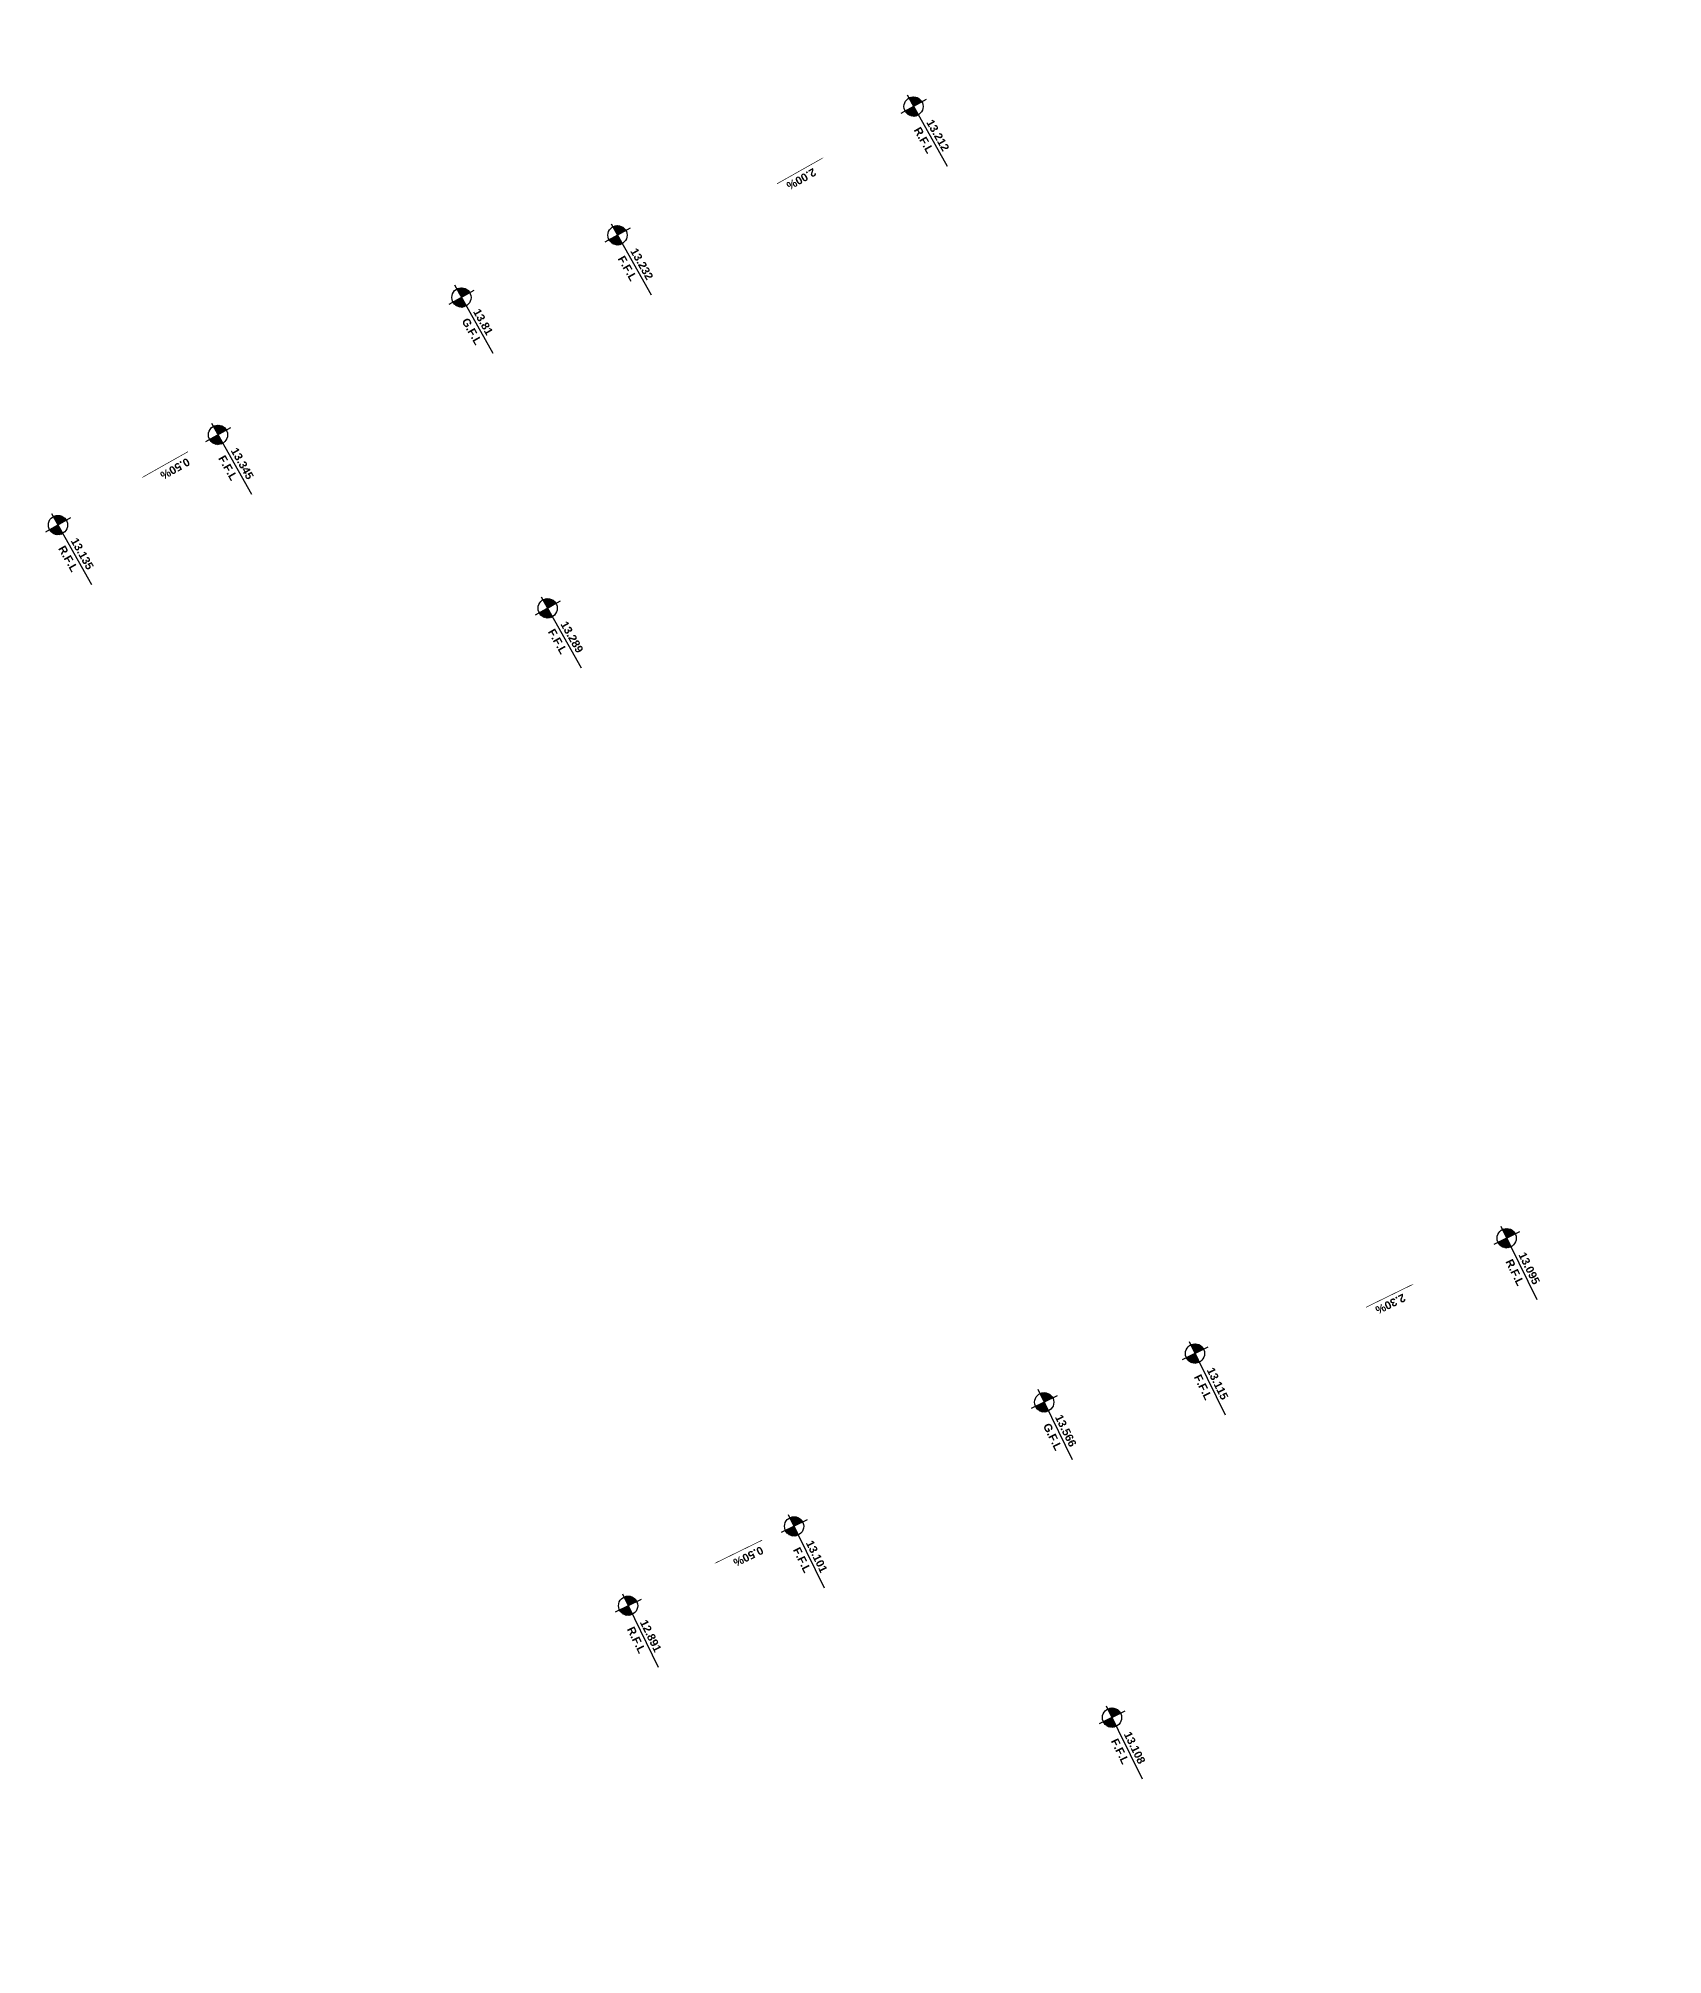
# Model space of a CAD drawing. Extents: x 406735 to 407516, y 2905844 to 2906372.
# Drawn here: x 407072 to 407122.7, y 2906042.1 to 2906102 of the extents above; entities that cross this region are included whole.
import ezdxf
from ezdxf.enums import TextEntityAlignment as Align

# ---------------------------------------------------------------- set-up
doc = ezdxf.new("R2010")
doc.units = 0
doc.layers.add('L-ANNO-TEXT', color=50, linetype='Continuous')
doc.styles.add('DIM-2_$0$DIM&GRADING 44$0$EN-SB', font='swissb.ttf')
pattern_1 = [(270, (1.7411, 29.953865), (0.01875, -2e-18), [])]
pattern_2 = [(270, (0.700978, 19.924384), (0.01875, -2e-18), [])]
pattern_3 = [(270, (-1e-10, 5.991205), (0.01875, -2e-18), [])]
pattern_4 = [(270, (-9e-11, 0.251486), (0.01875, -2e-18), [])]
pattern_5 = [(270, (0, 14.721613), (0.01875, -2e-18), [])]
pattern_6 = [(270, (9.780362, 12.299384), (0.01875, -2e-18), [])]
pattern_7 = [(270, (1.740795, 29.951807), (0.01875, -2e-18), [])]
pattern_8 = [(270, (0.700978, 19.624384), (0.01875, -2e-18), [])]
pattern_9 = [(270, (0.049283, 6.000416), (0.01875, -2e-18), [])]
pattern_10 = [(270, (-6.2e-05, 0.253572), (0.01875, -2e-18), [])]

# ---------------------------------------------------------------- blocks, each defined once
blk = doc.blocks.new('*U11')
h = blk.add_hatch()
h.set_pattern_fill('ANSI31', color=256, scale=0.15, angle=225, style=0)
h.set_pattern_definition(pattern_1)
edge = h.paths.add_edge_path()
edge.add_line((1.441, 29.954), (1.741, 29.954))
edge.add_line((1.741, 29.954), (1.741, 30.254))
edge.add_ellipse((1.741, 29.954), major_axis=(-0.212, -0.212), ratio=1, start_angle=225, end_angle=315)
h = blk.add_hatch()
h.set_pattern_fill('ANSI31', color=256, scale=0.15, angle=225, style=0)
h.set_pattern_definition(pattern_1)
edge = h.paths.add_edge_path()
edge.add_ellipse((1.741, 29.954), major_axis=(-0.212, -0.212), ratio=1, start_angle=45, end_angle=135)
edge.add_line((2.041, 29.954), (1.741, 29.954))
edge.add_line((1.741, 29.954), (1.741, 29.654))
h = blk.add_hatch()
h.set_pattern_fill('ANSI31', color=256, scale=0.15, angle=225, style=0)
h.set_pattern_definition(pattern_2)
edge = h.paths.add_edge_path()
edge.add_line((0.401, 19.924), (0.701, 19.924))
edge.add_line((0.701, 19.924), (0.701, 20.224))
edge.add_ellipse((0.701, 19.924), major_axis=(-0.212, -0.212), ratio=1, start_angle=225, end_angle=315)
h = blk.add_hatch()
h.set_pattern_fill('ANSI31', color=256, scale=0.15, angle=225, style=0)
h.set_pattern_definition(pattern_2)
edge = h.paths.add_edge_path()
edge.add_ellipse((0.701, 19.924), major_axis=(-0.212, -0.212), ratio=1, start_angle=45, end_angle=135)
edge.add_line((1.001, 19.924), (0.701, 19.924))
edge.add_line((0.701, 19.924), (0.701, 19.624))
h = blk.add_hatch()
h.set_pattern_fill('ANSI31', color=256, scale=0.15, angle=225, style=0)
h.set_pattern_definition(pattern_5)
edge = h.paths.add_edge_path()
edge.add_line((-0.3, 14.722), (0, 14.722))
edge.add_line((0, 14.722), (0, 15.022))
edge.add_ellipse((0, 14.722), major_axis=(-0.212, -0.212), ratio=1, start_angle=225, end_angle=315)
h = blk.add_hatch()
h.set_pattern_fill('ANSI31', color=256, scale=0.15, angle=225, style=0)
h.set_pattern_definition(pattern_5)
edge = h.paths.add_edge_path()
edge.add_ellipse((0, 14.722), major_axis=(-0.212, -0.212), ratio=1, start_angle=45, end_angle=135)
edge.add_line((0.3, 14.722), (0, 14.722))
edge.add_line((0, 14.722), (0, 14.422))
h = blk.add_hatch()
h.set_pattern_fill('ANSI31', color=256, scale=0.15, angle=225, style=0)
h.set_pattern_definition(pattern_6)
edge = h.paths.add_edge_path()
edge.add_line((9.48, 12.299), (9.78, 12.299))
edge.add_line((9.78, 12.299), (9.78, 12.599))
edge.add_ellipse((9.78, 12.299), major_axis=(-0.212, -0.212), ratio=1, start_angle=225, end_angle=315)
h = blk.add_hatch()
h.set_pattern_fill('ANSI31', color=256, scale=0.15, angle=225, style=0)
h.set_pattern_definition(pattern_6)
edge = h.paths.add_edge_path()
edge.add_ellipse((9.78, 12.299), major_axis=(-0.212, -0.212), ratio=1, start_angle=45, end_angle=135)
edge.add_line((10.08, 12.299), (9.78, 12.299))
edge.add_line((9.78, 12.299), (9.78, 11.999))
h = blk.add_hatch()
h.set_pattern_fill('ANSI31', color=256, scale=0.15, angle=225, style=0)
h.set_pattern_definition(pattern_3)
edge = h.paths.add_edge_path()
edge.add_line((-0.3, 5.991), (0, 5.991))
edge.add_line((0, 5.991), (0, 6.291))
edge.add_ellipse((0, 5.991), major_axis=(-0.212, -0.212), ratio=1, start_angle=225, end_angle=315)
h = blk.add_hatch()
h.set_pattern_fill('ANSI31', color=256, scale=0.15, angle=225, style=0)
h.set_pattern_definition(pattern_3)
edge = h.paths.add_edge_path()
edge.add_ellipse((0, 5.991), major_axis=(-0.212, -0.212), ratio=1, start_angle=45, end_angle=135)
edge.add_line((0.3, 5.991), (0, 5.991))
edge.add_line((0, 5.991), (0, 5.691))
h = blk.add_hatch()
h.set_pattern_fill('ANSI31', color=256, scale=0.15, angle=225, style=0)
h.set_pattern_definition(pattern_4)
edge = h.paths.add_edge_path()
edge.add_line((-0.3, 0.251), (0, 0.251))
edge.add_line((0, 0.251), (0, 0.551))
edge.add_ellipse((0, 0.251), major_axis=(-0.212, -0.212), ratio=1, start_angle=225, end_angle=315)
h = blk.add_hatch()
h.set_pattern_fill('ANSI31', color=256, scale=0.15, angle=225, style=0)
h.set_pattern_definition(pattern_4)
edge = h.paths.add_edge_path()
edge.add_ellipse((0, 0.251), major_axis=(-0.212, -0.212), ratio=1, start_angle=45, end_angle=135)
edge.add_line((0.3, 0.251), (0, 0.251))
edge.add_line((0, 0.251), (0, -0.049))
for p, q in [((1.329, 29.954, 0), (3.876, 29.954, 0)), ((1.741, 30.404, 0), (1.741, 29.504, 0)), ((0.701, 20.374, 0), (0.701, 19.474, 0)), ((0.288, 19.924, 0), (2.836, 19.924, 0)), ((0, 15.172, 0), (0, 14.272, 0)), ((-0.45, 14.722, 0), (1.995, 14.722, 0)), ((9.78, 12.749, 0), (9.78, 11.849, 0)), ((9.368, 12.299, 0), (11.915, 12.299, 0)), ((-0.413, 5.991, 0), (2.135, 5.991, 0)), ((0, 6.441, 0), (0, 5.541, 0)), ((0, 0.701, 0), (0, -0.199, 0)), ((-0.413, 0.251, 0), (2.135, 0.251, 0))]:
    blk.add_line(p, q)
at = {"elevation": 0}
for points in [[(1.75, 25.054, 0.02, 0.02, 0), (1.75, 26.341, 0.1, 0, 0), (1.75, 26.725, 0, 0, 0)], [(0, 4.914, 0.02, 0.02, 0), (0, 3.626, 0.1, 0, 0), (0, 3.242, 0, 0, 0)]]:
    blk.add_lwpolyline(points, format="xyseb", dxfattribs=at)
for centre in [(1.741, 29.954, 0), (0.701, 19.924, 0), (0, 14.722, 0), (9.78, 12.299, 0), (0, 5.991, 0), (0, 0.251, 0)]:
    blk.add_circle(centre, 0.3)
at = {"layer": 'L-ANNO-TEXT', "char_height": 0.25, "attachment_point": 1, "style": 'DIM-2_$0$DIM&GRADING 44$0$EN-SB'}
for s, insert in [('R.F.L', (2.38, 29.843)), ('F.F.L', (1.34, 19.813)), ('G.F.L', (0.639, 14.611)), ('F.F.L', (10.419, 12.188)), ('F.F.L', (0.639, 5.88)), ('R.F.L', (0.639, 0.14))]:
    blk.add_mtext_dynamic_manual_height_columns(s, width=0.67373, gutter_width=12.5, heights=[0], dxfattribs=dict(at, insert=insert))
at = {"layer": 'L-ANNO-TEXT', "style": 'DIM-2_$0$DIM&GRADING 44$0$EN-SB'}
for tag, p in [('L7', (2.363, 30.051, 0)), ('L6', (1.323, 20.021, 0)), ('SIDE-L', (10.403, 12.396, 0)), ('L2', (0.622, 6.088, 0)), ('L1', (0.622, 0.349, 0))]:
    blk.add_attdef(tag, p, '', height=0.25, rotation=360, dxfattribs=at)
for tag, p in [('L5', (1.869, 25.294, 0)), ('L3', (0.142, 3.808, 0))]:
    blk.add_attdef(tag, text='', height=0.25, rotation=270, dxfattribs=at).set_placement(p, align=Align.RIGHT)
at = {"layer": 'L-ANNO-TEXT', "style": 'DIM-2_$0$DIM&GRADING 44$0$EN-SB', "flags": 8}
blk.add_attdef('L4', (0.561, 14.814, 0), '', height=0.25, rotation=0, dxfattribs=at)
blk = doc.blocks.new('*U10')
h = blk.add_hatch()
h.set_pattern_fill('ANSI31', color=256, scale=0.15, angle=225, style=0)
h.set_pattern_definition(pattern_7)
edge = h.paths.add_edge_path()
edge.add_line((1.441, 29.952), (1.741, 29.952))
edge.add_line((1.741, 29.952), (1.741, 30.252))
edge.add_ellipse((1.741, 29.952), major_axis=(-0.212, -0.212), ratio=1, start_angle=225, end_angle=315)
h = blk.add_hatch()
h.set_pattern_fill('ANSI31', color=256, scale=0.15, angle=225, style=0)
h.set_pattern_definition(pattern_7)
edge = h.paths.add_edge_path()
edge.add_ellipse((1.741, 29.952), major_axis=(-0.212, -0.212), ratio=1, start_angle=45, end_angle=135)
edge.add_line((2.041, 29.952), (1.741, 29.952))
edge.add_line((1.741, 29.952), (1.741, 29.652))
h = blk.add_hatch()
h.set_pattern_fill('ANSI31', color=256, scale=0.15, angle=225, style=0)
h.set_pattern_definition(pattern_8)
edge = h.paths.add_edge_path()
edge.add_line((0.401, 19.624), (0.701, 19.624))
edge.add_line((0.701, 19.624), (0.701, 19.924))
edge.add_ellipse((0.701, 19.624), major_axis=(-0.212, -0.212), ratio=1, start_angle=225, end_angle=315)
h = blk.add_hatch()
h.set_pattern_fill('ANSI31', color=256, scale=0.15, angle=225, style=0)
h.set_pattern_definition(pattern_8)
edge = h.paths.add_edge_path()
edge.add_ellipse((0.701, 19.624), major_axis=(-0.212, -0.212), ratio=1, start_angle=45, end_angle=135)
edge.add_line((1.001, 19.624), (0.701, 19.624))
edge.add_line((0.701, 19.624), (0.701, 19.324))
h = blk.add_hatch()
h.set_pattern_fill('ANSI31', color=256, scale=0.15, angle=225, style=0)
h.set_pattern_definition(pattern_5)
edge = h.paths.add_edge_path()
edge.add_line((-0.3, 14.722), (0, 14.722))
edge.add_line((0, 14.722), (0, 15.022))
edge.add_ellipse((0, 14.722), major_axis=(-0.212, -0.212), ratio=1, start_angle=225, end_angle=315)
h = blk.add_hatch()
h.set_pattern_fill('ANSI31', color=256, scale=0.15, angle=225, style=0)
h.set_pattern_definition(pattern_5)
edge = h.paths.add_edge_path()
edge.add_ellipse((0, 14.722), major_axis=(-0.212, -0.212), ratio=1, start_angle=45, end_angle=135)
edge.add_line((0.3, 14.722), (0, 14.722))
edge.add_line((0, 14.722), (0, 14.422))
h = blk.add_hatch()
h.set_pattern_fill('ANSI31', color=256, scale=0.15, angle=225, style=0)
h.set_pattern_definition(pattern_6)
edge = h.paths.add_edge_path()
edge.add_line((9.48, 12.299), (9.78, 12.299))
edge.add_line((9.78, 12.299), (9.78, 12.599))
edge.add_ellipse((9.78, 12.299), major_axis=(-0.212, -0.212), ratio=1, start_angle=225, end_angle=315)
h = blk.add_hatch()
h.set_pattern_fill('ANSI31', color=256, scale=0.15, angle=225, style=0)
h.set_pattern_definition(pattern_6)
edge = h.paths.add_edge_path()
edge.add_ellipse((9.78, 12.299), major_axis=(-0.212, -0.212), ratio=1, start_angle=45, end_angle=135)
edge.add_line((10.08, 12.299), (9.78, 12.299))
edge.add_line((9.78, 12.299), (9.78, 11.999))
h = blk.add_hatch()
h.set_pattern_fill('ANSI31', color=256, scale=0.15, angle=225, style=0)
h.set_pattern_definition(pattern_9)
edge = h.paths.add_edge_path()
edge.add_line((-0.251, 6), (0.049, 6))
edge.add_line((0.049, 6), (0.049, 6.3))
edge.add_ellipse((0.049, 6), major_axis=(-0.212, -0.212), ratio=1, start_angle=225, end_angle=315)
h = blk.add_hatch()
h.set_pattern_fill('ANSI31', color=256, scale=0.15, angle=225, style=0)
h.set_pattern_definition(pattern_9)
edge = h.paths.add_edge_path()
edge.add_ellipse((0.049, 6), major_axis=(-0.212, -0.212), ratio=1, start_angle=45, end_angle=135)
edge.add_line((0.349, 6), (0.049, 6))
edge.add_line((0.049, 6), (0.049, 5.7))
h = blk.add_hatch()
h.set_pattern_fill('ANSI31', color=256, scale=0.15, angle=225, style=0)
h.set_pattern_definition(pattern_10)
edge = h.paths.add_edge_path()
edge.add_line((-0.3, 0.254), (0, 0.254))
edge.add_line((0, 0.254), (0, 0.554))
edge.add_ellipse((0, 0.254), major_axis=(-0.212, -0.212), ratio=1, start_angle=225, end_angle=315)
h = blk.add_hatch()
h.set_pattern_fill('ANSI31', color=256, scale=0.15, angle=225, style=0)
h.set_pattern_definition(pattern_10)
edge = h.paths.add_edge_path()
edge.add_ellipse((0, 0.254), major_axis=(-0.212, -0.212), ratio=1, start_angle=45, end_angle=135)
edge.add_line((0.3, 0.254), (0, 0.254))
edge.add_line((0, 0.254), (0, -0.046))
for p, q in [((1.328, 29.952, 0), (3.876, 29.952, 0)), ((1.741, 30.402, 0), (1.741, 29.502, 0)), ((0.701, 20.074, 0), (0.701, 19.174, 0)), ((0.288, 19.624, 0), (2.836, 19.624, 0)), ((0, 15.172, 0), (0, 14.272, 0)), ((-0.45, 14.722, 0), (1.995, 14.722, 0)), ((9.78, 12.749, 0), (9.78, 11.849, 0)), ((9.368, 12.299, 0), (11.915, 12.299, 0)), ((-0.363, 6, 0), (2.184, 6, 0)), ((0.049, 6.45, 0), (0.049, 5.55, 0)), ((0, 0.704, 0), (0, -0.196, 0)), ((-0.413, 0.254, 0), (2.135, 0.254, 0))]:
    blk.add_line(p, q)
at = {"elevation": 0}
for points in [[(1.75, 25.054, 0.02, 0.02, 0), (1.75, 26.341, 0.1, 0, 0), (1.75, 26.725, 0, 0, 0)], [(0, 4.914, 0.02, 0.02, 0), (0, 3.626, 0.1, 0, 0), (0, 3.242, 0, 0, 0)]]:
    blk.add_lwpolyline(points, format="xyseb", dxfattribs=at)
for centre in [(1.741, 29.952, 0), (0.701, 19.624, 0), (0, 14.722, 0), (9.78, 12.299, 0), (0.049, 6, 0), (0, 0.254, 0)]:
    blk.add_circle(centre, 0.3)
at = {"layer": 'L-ANNO-TEXT', "char_height": 0.25, "attachment_point": 1, "style": 'DIM-2_$0$DIM&GRADING 44$0$EN-SB'}
for s, insert in [('R.F.L', (2.379, 29.841)), ('F.F.L', (1.34, 19.513)), ('G.F.L', (0.639, 14.611)), ('F.F.L', (10.419, 12.188)), ('F.F.L', (0.688, 5.889)), ('R.F.L', (0.639, 0.143))]:
    blk.add_mtext_dynamic_manual_height_columns(s, width=0.67373, gutter_width=12.5, heights=[0], dxfattribs=dict(at, insert=insert))
at = {"layer": 'L-ANNO-TEXT', "style": 'DIM-2_$0$DIM&GRADING 44$0$EN-SB'}
for tag, p in [('L7', (2.363, 30.049, 0)), ('L6', (1.323, 19.721, 0)), ('SIDE-L', (10.403, 12.396, 0)), ('L2', (0.672, 6.097, 0)), ('L1', (0.622, 0.351, 0))]:
    blk.add_attdef(tag, p, '', height=0.25, rotation=360, dxfattribs=at)
for tag, p in [('L5', (1.869, 25.294, 0)), ('L3', (0.142, 3.808, 0))]:
    blk.add_attdef(tag, text='', height=0.25, rotation=270, dxfattribs=at).set_placement(p, align=Align.RIGHT)
at = {"layer": 'L-ANNO-TEXT', "style": 'DIM-2_$0$DIM&GRADING 44$0$EN-SB', "flags": 8}
blk.add_attdef('L4', (0.561, 14.814, 0), '', height=0.25, rotation=0, dxfattribs=at)

msp = doc.modelspace()

# ---------------------------------------------------------------- block references
ref = msp.add_blockref('*U11', (407072.351, 2906086.666, 0), dxfattribs=dict(rotation=299.4221921244726))
ref.add_attrib('SIDE-L', '13.289', (407088.258, 2906083.694, 0), dxfattribs={"layer": 'L-ANNO-TEXT', "height": 0.25, "rotation": 299.42219, "style": 'DIM-2_$0$DIM&GRADING 44$0$EN-SB'})
ref.add_attrib('L5', '2.00%', dxfattribs={"layer": 'L-ANNO-TEXT', "height": 0.25, "rotation": 209.42219, "style": 'DIM-2_$0$DIM&GRADING 44$0$EN-SB', "flags": 8}).set_placement((407095.3, 2906097.463, 0), align=Align.RIGHT)
ref.add_attrib('L1', '13.135', (407072.96, 2906086.295, 0), dxfattribs={"layer": 'L-ANNO-TEXT', "height": 0.25, "rotation": 299.42219, "style": 'DIM-2_$0$DIM&GRADING 44$0$EN-SB'})
ref.add_attrib('L2', '13.345', (407077.959, 2906089.114, 0), dxfattribs={"layer": 'L-ANNO-TEXT', "height": 0.25, "rotation": 299.42219, "style": 'DIM-2_$0$DIM&GRADING 44$0$EN-SB'})
ref.add_attrib('L4', '13.81', (407085.53, 2906093.454, 0), dxfattribs={"layer": 'L-ANNO-TEXT', "height": 0.25, "rotation": 299.42219, "style": 'DIM-2_$0$DIM&GRADING 44$0$EN-SB'})
ref.add_attrib('L3', '0.50%', dxfattribs={"layer": 'L-ANNO-TEXT', "height": 0.25, "rotation": 209.42219, "style": 'DIM-2_$0$DIM&GRADING 44$0$EN-SB'}).set_placement((407075.737, 2906088.413, 0), align=Align.RIGHT)
ref.add_attrib('L6', '13.232', (407090.44, 2906095.348, 0), dxfattribs={"layer": 'L-ANNO-TEXT', "height": 0.25, "rotation": 299.42219, "style": 'DIM-2_$0$DIM&GRADING 44$0$EN-SB'})
ref.add_attrib('L7', '13.212', (407099.687, 2906099.369, 0), dxfattribs={"layer": 'L-ANNO-TEXT', "height": 0.25, "rotation": 299.42219, "style": 'DIM-2_$0$DIM&GRADING 44$0$EN-SB'})
ref = msp.add_blockref('*U10', (407090.154, 2906052.917, 0), dxfattribs=dict(rotation=296.0573424080358))
ref.add_attrib('SIDE-L', '13.108', (407105.86, 2906049.017, 0), dxfattribs={"layer": 'L-ANNO-TEXT', "height": 0.25, "rotation": 296.05734, "style": 'DIM-2_$0$DIM&GRADING 44$0$EN-SB'})
ref.add_attrib('L5', '2.30%', dxfattribs={"layer": 'L-ANNO-TEXT', "height": 0.25, "rotation": 206.05735, "style": 'DIM-2_$0$DIM&GRADING 44$0$EN-SB', "flags": 8}).set_placement((407113.698, 2906062.349, 0), align=Align.RIGHT)
ref.add_attrib('L1', '12.891', (407090.743, 2906052.512, 0), dxfattribs={"layer": 'L-ANNO-TEXT', "height": 0.25, "rotation": 296.05734, "style": 'DIM-2_$0$DIM&GRADING 44$0$EN-SB'})
ref.add_attrib('L2', '13.101', (407095.927, 2906054.992, 0), dxfattribs={"layer": 'L-ANNO-TEXT', "height": 0.25, "rotation": 296.05734, "style": 'DIM-2_$0$DIM&GRADING 44$0$EN-SB'})
ref.add_attrib('L4', '13.566', (407103.709, 2906058.921, 0), dxfattribs={"layer": 'L-ANNO-TEXT', "height": 0.25, "rotation": 296.05734, "style": 'DIM-2_$0$DIM&GRADING 44$0$EN-SB'})
ref.add_attrib('L3', '0.50%', dxfattribs={"layer": 'L-ANNO-TEXT', "height": 0.25, "rotation": 206.05734, "style": 'DIM-2_$0$DIM&GRADING 44$0$EN-SB'}).set_placement((407093.638, 2906054.462, 0), align=Align.RIGHT)
ref.add_attrib('L6', '13.115', (407108.452, 2906060.392, 0), dxfattribs={"layer": 'L-ANNO-TEXT', "height": 0.25, "rotation": 296.05734, "style": 'DIM-2_$0$DIM&GRADING 44$0$EN-SB'})
ref.add_attrib('L7', '13.095', (407118.187, 2906063.994, 0), dxfattribs={"layer": 'L-ANNO-TEXT', "height": 0.25, "rotation": 296.05734, "style": 'DIM-2_$0$DIM&GRADING 44$0$EN-SB'})

doc.saveas('drawing.dxf')
